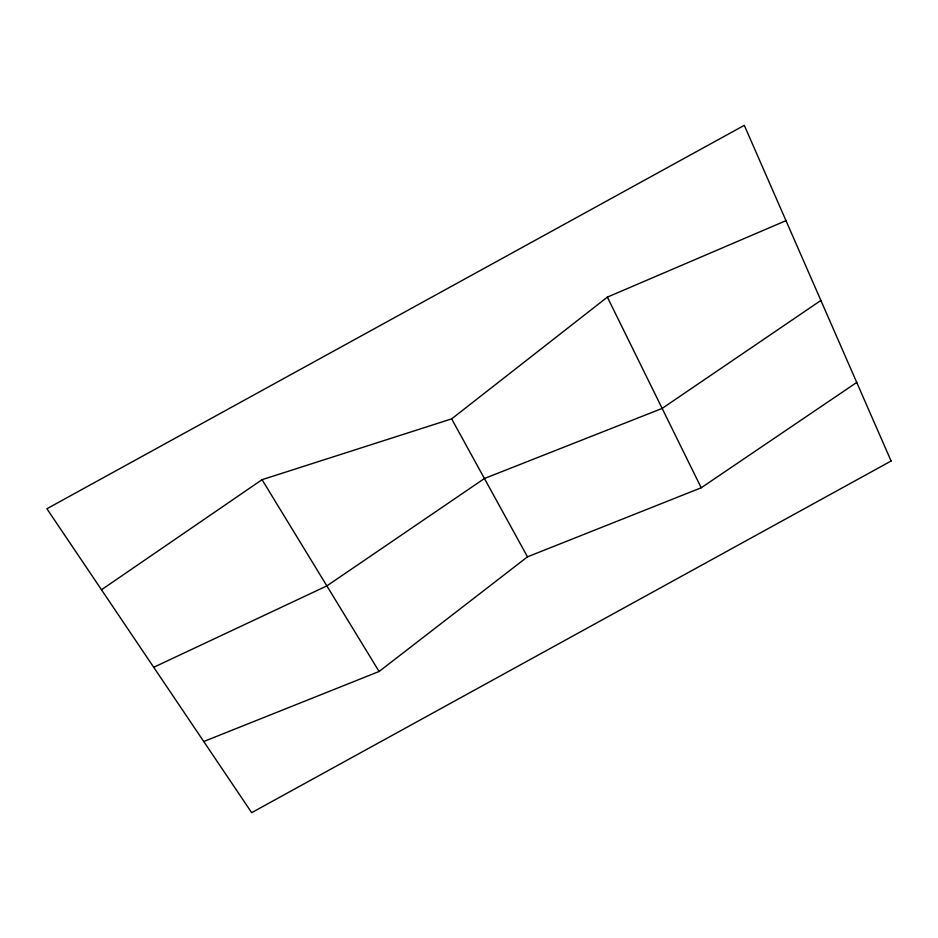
<?xml version="1.0" encoding="UTF-8"?>
<svg xmlns="http://www.w3.org/2000/svg" width="938" height="938" viewBox="0 0 938 938"><rect width="100%" height="100%" fill="white"/><g stroke="black" fill="none" stroke-linecap="round" stroke-linejoin="round"><path stroke-width="1.41" d="M101.492 589.768L262.054 479.681L451.647 418.876L607.367 297.123L785.985 220.665M203.745 741.512L379.093 671.491L527.484 556.844L701.202 487.783L856.734 382.434M820.879 300.453L662.146 408.429L484.43 478.509L326.87 585.898L153.726 667.281M262.054 479.681L379.093 671.491M451.647 418.876L527.484 556.844M607.367 297.123L701.202 487.783M891.1 461.015L251.677 812.66L46.9 508.748L744.303 125.34L891.1 461.015"/></g></svg>
